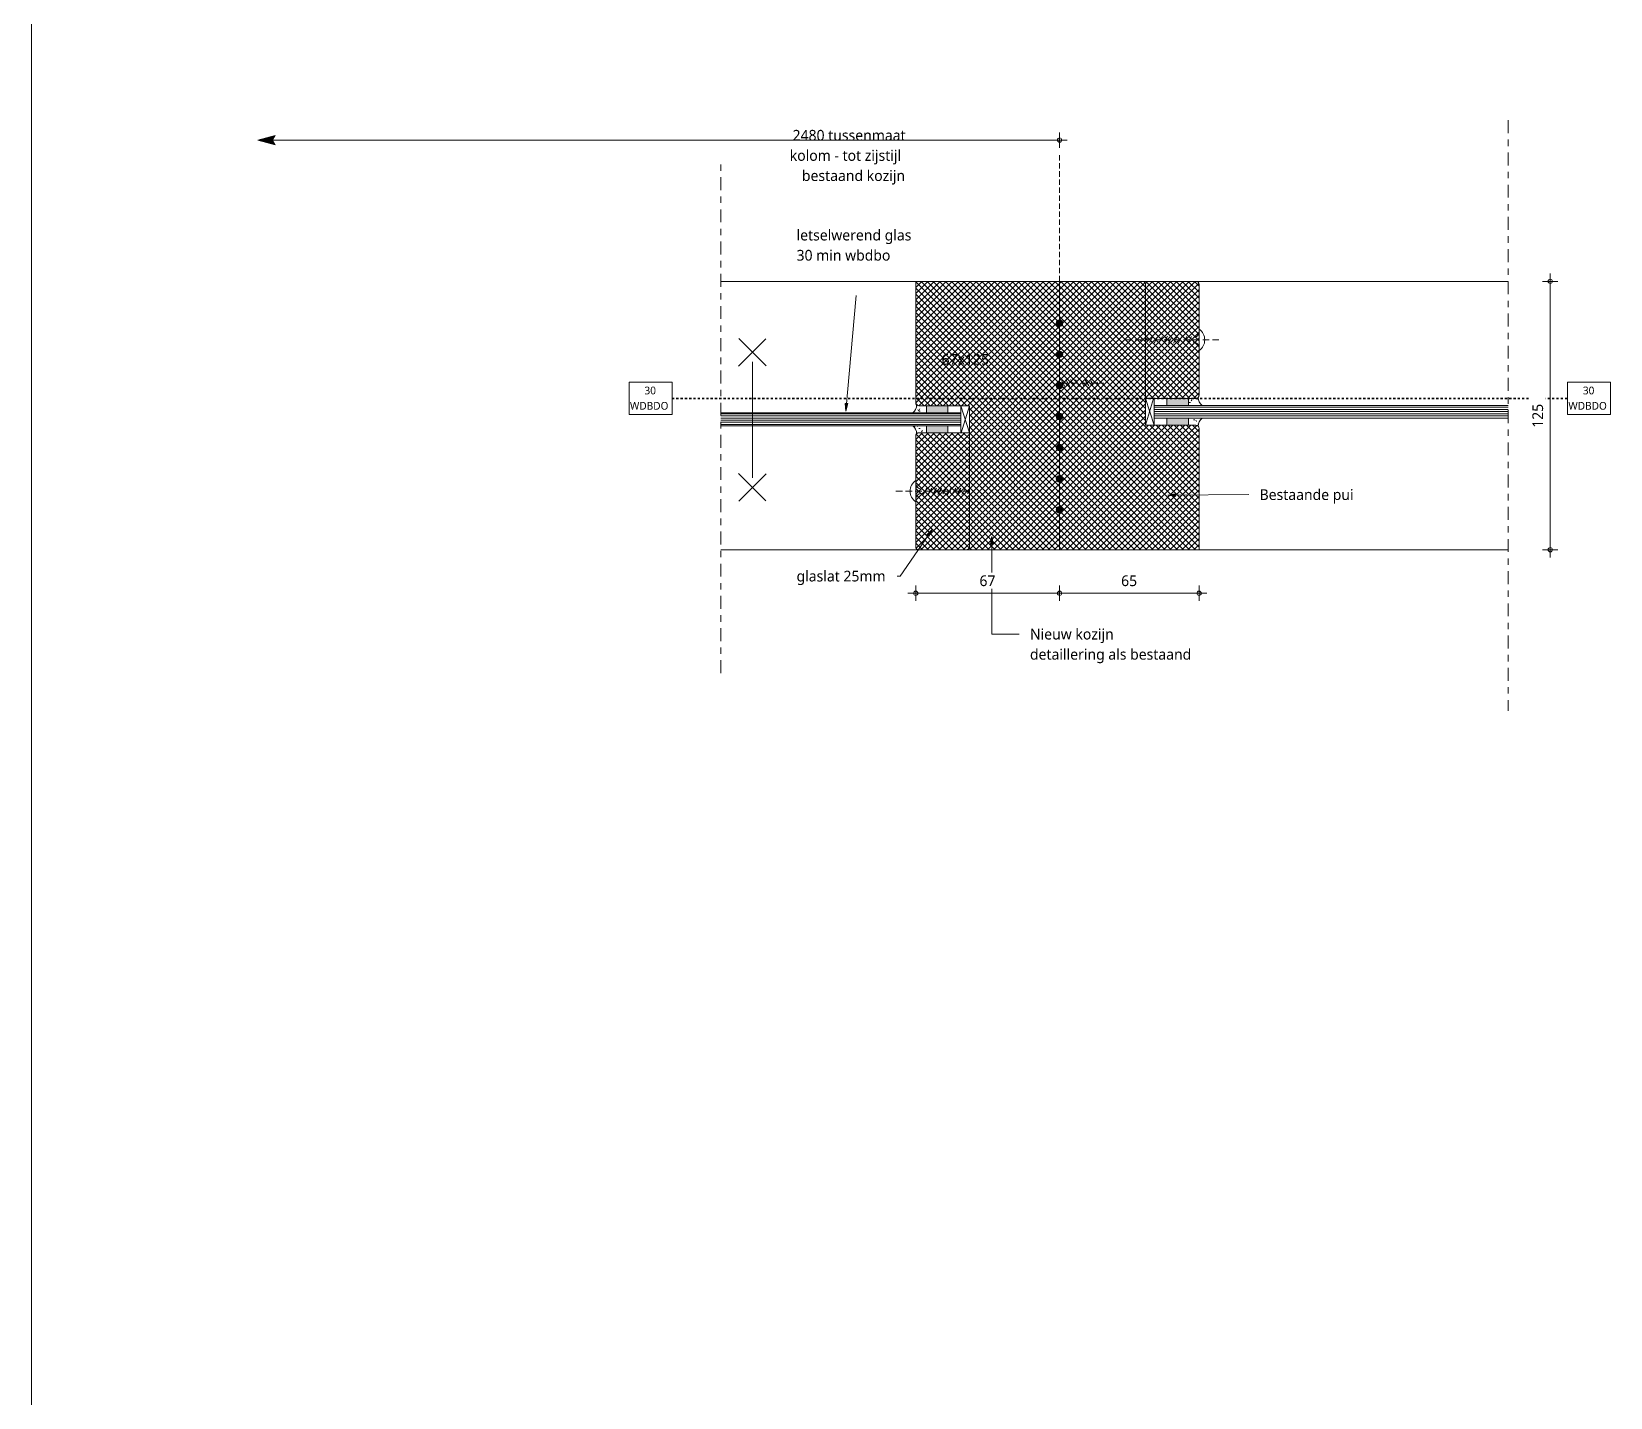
# Model space of a CAD drawing. Header units: millimetres. Extents: x 32900 to 38291, y -18988 to 4133.
# Drawn here: x 32971 to 33706, y -14482 to -13846 of the extents above; entities that cross this region are included whole.
import ezdxf

# ---------------------------------------------------------------- set-up
doc = ezdxf.new("R2010")
doc.units = ezdxf.units.MM
for name, pattern in [('MV_30_min', [2, 1, -1]), ('MV_center', [15, 6, -3, 3, -3]), ('MV_hidden', [3.75, 2.5, -1.25]), ('MV_hidden_2', [4.5, 3, -1.5])]:
    doc.linetypes.add(name, pattern=pattern)
for name, color, linetype, lineweight in [('A-ANNO-DIMS', 211, 'Continuous', 13), ('A-ANNO-DIMS-2', 211, 'Continuous', 13), ('A-ANNO-NOTE', 131, 'Continuous', 18), ('A-DETL', 90, 'Continuous', 13), ('A-DETL-GENF', 92, 'Continuous', 18), ('A-DETL-THIN', 151, 'Continuous', 18), ('G-ANNO-TEXT', 231, 'Continuous', 13)]:
    doc.layers.add(name, color=color, linetype=linetype, lineweight=lineweight)
doc.styles.add('Segoe UI', font='segoeui.ttf', dxfattribs={"height": 5})
doc.styles.add('Segoe UI_2', font='segoeui.ttf', dxfattribs={"height": 3.6})
doc.dimstyles.new('2_5_mm_2', dxfattribs={"dimscale": 304.8, "dimtxt": 5.23682, "dimasz": 0.006562, "dimexe": 0.011811, "dimexo": 0.0625, "dimgap": 0.005906, "dimtad": 1, "dimdec": 0, "dimzin": 0, "dimdsep": 46, "dimtxsty": 'Segoe UI', "dimblk1": 'DOTBLANK', "dimblk2": 'DOTBLANK', "dimsah": 1, "dimcen": 0.09, "dimdle": 0.011811, "dimazin": 0, "dimtfac": 1, "dimtdec": 4, "dimtix": 1, "dimtmove": 0, "dimatfit": 3, "dimfxl": 0.011811, "dimfxlon": 1, "dimtvp": 1, "dimtfill": 1, "dimtolj": 1, "dimtzin": 0, "dimarcsym": 2})
pattern_1 = [(45, (0, 0), (-1.41421356, 1.41421356), []), (135, (0, 0), (-1.41421356, -1.41421356), [])]
pattern_2 = [(0, (0, 0), (0, 1), [])]
pattern_3 = [(0, (0, 0), (8.128, 2.032), [0.67056, -5.425, 0.67056, -5.425, -32.512]), (0, (0, 0), (8.128, 2.032), [-12.192, 0.67056, -11.521, 0.67056, -5.425, -14.224]), (0, (0, 0), (8.128, 2.032), [-30.48, 0.67056, -3.393, 0.67056, -9.489]), (120, (3.048, 1.016), (-5.82376362, 6.02305448), [0.67056, -5.425, 0.67056, -5.425, -32.512]), (120, (3.048, 1.016), (-5.82376362, 6.02305448), [-12.192, 0.67056, -11.521, 0.67056, -5.425, -14.224]), (120, (3.048, 1.016), (-5.82376362, 6.02305448), [-30.48, 0.67056, -3.393, 0.67056, -9.489]), (240, (4.064, 5.08), (-2.30423638, -8.05505448), [0.67056, -5.425, 0.67056, -5.425, -32.512]), (240, (4.064, 5.08), (-2.30423638, -8.05505448), [-12.192, 0.67056, -11.521, 0.67056, -5.425, -14.224]), (240, (4.064, 5.08), (-2.30423638, -8.05505448), [-30.48, 0.67056, -3.393, 0.67056, -9.489])]

# ---------------------------------------------------------------- blocks, each defined once
blk = doc.blocks.new('NLRS_00_DI_maskeer - Type 1-4234901-Details ziekenhuis Utiliteitsgebouw')
at = {"layer": 'A-DETL-GENF', "linetype": 'MV_center'}
blk.add_line((175, 0), (-100, 0), dxfattribs=at)
blk = doc.blocks.new('NLRS_00_DI_maskeer - Type 1-4234905-Details ziekenhuis Utiliteitsgebouw')
at = {"layer": 'A-DETL-GENF', "linetype": 'MV_center'}
blk.add_line((140, 0), (-100, 0), dxfattribs=at)
blk = doc.blocks.new('DIMBLOCK477-Details ziekenhuis Utiliteitsgebouw')
at = {"layer": 'A-ANNO-DIMS-2'}
for p, q in [((33678.19, -14090.95), (33678.19, -13958.75)), ((33678.19, -13962.35), (33674.59, -13962.35)), ((33678.19, -13962.35), (33681.79, -13962.35)), ((33678.19, -14087.35), (33674.59, -14087.35)), ((33678.19, -14087.35), (33681.79, -14087.35))]:
    blk.add_line(p, q, dxfattribs=at)
for centre in [(33678.19, -13962.35), (33678.19, -14087.35)]:
    blk.add_circle(centre, 1, dxfattribs=at)
at = {"layer": 'A-ANNO-DIMS-2', "color": 0, "insert": (33669.86, -14030.56), "char_height": 5, "width": 13.7109, "attachment_point": 1, "rotation": 90, "line_spacing_factor": 1.142579, "style": 'Segoe UI', "bg_fill": 3, "box_fill_scale": 1.25, "bg_fill_color": 9, "bg_fill_true_color": 13158600, "bg_fill_transparency": 0}
blk.add_mtext('125', dxfattribs=at)
blk = doc.blocks.new('_DotBlank')
at = {"color": 0, "linetype": 'ByBlock', "lineweight": -2}
blk.add_line((-0.5, 0), (-1, 0), dxfattribs=at)
blk.add_circle((0, 0), 0.5, dxfattribs=at)
blk = doc.blocks.new('02_GA_brandscheiding - 30 min-3717880-Details ziekenhuis Utiliteitsgebouw')
at = {"layer": 'A-ANNO-NOTE'}
for p, q in [((-5, 3.75), (5, 3.75)), ((-5, -3.75), (-5, 3.75)), ((5, 3.75), (5, -3.75)), ((5, -3.75), (-5, -3.75))]:
    blk.add_line(p, q, dxfattribs=at)
blk = doc.blocks.new('DIMBLOCK478-Details ziekenhuis Utiliteitsgebouw')
at = {"layer": 'A-ANNO-DIMS-2'}
for p, q in [((33382.63, -14107.61), (33382.63, -14104.01)), ((33449.63, -14107.61), (33449.63, -14104.01)), ((33379.03, -14107.61), (33449.63, -14107.61)), ((33382.63, -14107.61), (33382.63, -14111.21)), ((33449.63, -14107.61), (33449.63, -14111.21))]:
    blk.add_line(p, q, dxfattribs=at)
for centre in [(33382.63, -14107.61), (33449.63, -14107.61)]:
    blk.add_circle(centre, 1, dxfattribs=at)
at = {"layer": 'A-ANNO-DIMS-2', "color": 0, "insert": (33412.32, -14099.29), "char_height": 5, "width": 9.1406, "attachment_point": 1, "line_spacing_factor": 1.142579, "style": 'Segoe UI', "bg_fill": 3, "box_fill_scale": 1.25, "bg_fill_color": 9, "bg_fill_true_color": 13158600, "bg_fill_transparency": 0}
blk.add_mtext('67', dxfattribs=at)
blk = doc.blocks.new('DIMBLOCK479-Details ziekenhuis Utiliteitsgebouw')
at = {"layer": 'A-ANNO-DIMS-2'}
for p, q in [((33449.63, -14107.61), (33449.63, -14104.01)), ((33514.63, -14107.61), (33514.63, -14104.01)), ((33449.63, -14107.61), (33518.23, -14107.61)), ((33449.63, -14107.61), (33449.63, -14111.21)), ((33514.63, -14107.61), (33514.63, -14111.21))]:
    blk.add_line(p, q, dxfattribs=at)
for centre in [(33449.63, -14107.61), (33514.63, -14107.61)]:
    blk.add_circle(centre, 1, dxfattribs=at)
at = {"layer": 'A-ANNO-DIMS-2', "color": 0, "insert": (33478.32, -14099.29), "char_height": 5, "width": 9.1406, "attachment_point": 1, "line_spacing_factor": 1.142579, "style": 'Segoe UI', "bg_fill": 3, "box_fill_scale": 1.25, "bg_fill_color": 9, "bg_fill_true_color": 13158600, "bg_fill_transparency": 0}
blk.add_mtext('65', dxfattribs=at)

msp = doc.modelspace()

# ---------------------------------------------------------------- hatches: boundary and pattern name
at = {"layer": 'A-DETL-GENF'}
for color, points in [(7, [(33084.29, -13898.73), (33083.04, -13896.57), (33084.29, -13894.4), (33076.21, -13896.57)]), (9, [(33449.63, -13983.35), (33450.02, -13983.3), (33450.38, -13983.15), (33450.69, -13982.91), (33450.93, -13982.6), (33451.08, -13982.23), (33451.13, -13981.85), (33451.08, -13981.46), (33450.93, -13981.1), (33450.69, -13980.79), (33450.38, -13980.55), (33450.02, -13980.4), (33449.63, -13980.35), (33449.24, -13980.4), (33448.88, -13980.55), (33448.57, -13980.79), (33448.33, -13981.1), (33448.18, -13981.46), (33448.13, -13981.85), (33448.18, -13982.23), (33448.33, -13982.6), (33448.57, -13982.91), (33448.88, -13983.15), (33449.24, -13983.3)]), (9, [(33449.63, -13997.83), (33450.02, -13997.78), (33450.38, -13997.63), (33450.69, -13997.39), (33450.93, -13997.08), (33451.08, -13996.72), (33451.13, -13996.33), (33451.08, -13995.94), (33450.93, -13995.58), (33450.69, -13995.27), (33450.38, -13995.03), (33450.02, -13994.88), (33449.63, -13994.83), (33449.24, -13994.88), (33448.88, -13995.03), (33448.57, -13995.27), (33448.33, -13995.58), (33448.18, -13995.94), (33448.13, -13996.33), (33448.18, -13996.72), (33448.33, -13997.08), (33448.57, -13997.39), (33448.88, -13997.63), (33449.24, -13997.78)]), (9, [(33449.63, -14012.32), (33450.02, -14012.27), (33450.38, -14012.12), (33450.69, -14011.88), (33450.93, -14011.57), (33451.08, -14011.21), (33451.13, -14010.82), (33451.08, -14010.43), (33450.93, -14010.07), (33450.69, -14009.76), (33450.38, -14009.52), (33450.02, -14009.37), (33449.63, -14009.32), (33449.24, -14009.37), (33448.88, -14009.52), (33448.57, -14009.76), (33448.33, -14010.07), (33448.18, -14010.43), (33448.13, -14010.82), (33448.18, -14011.21), (33448.33, -14011.57), (33448.57, -14011.88), (33448.88, -14012.12), (33449.24, -14012.27)]), (9, [(33509.63, -14020.1), (33509.63, -14016.85), (33499.63, -14016.85), (33499.63, -14020.1)]), (9, [(33397.63, -14023.6), (33397.63, -14020.35), (33387.63, -14020.35), (33387.63, -14023.6)]), (9, [(33449.63, -14026.8), (33450.02, -14026.75), (33450.38, -14026.6), (33450.69, -14026.37), (33450.93, -14026.05), (33451.08, -14025.69), (33451.13, -14025.3), (33451.08, -14024.92), (33450.93, -14024.55), (33450.69, -14024.24), (33450.38, -14024.01), (33450.02, -14023.86), (33449.63, -14023.8), (33449.24, -14023.86), (33448.88, -14024.01), (33448.57, -14024.24), (33448.33, -14024.55), (33448.18, -14024.92), (33448.13, -14025.3), (33448.18, -14025.69), (33448.33, -14026.05), (33448.57, -14026.37), (33448.88, -14026.6), (33449.24, -14026.75)]), (9, [(33397.63, -14032.85), (33397.63, -14029.6), (33387.63, -14029.6), (33387.63, -14032.85)]), (9, [(33499.63, -14029.35), (33509.63, -14029.35), (33509.63, -14026.1), (33499.63, -14026.1)]), (9, [(33449.63, -14041.29), (33450.02, -14041.24), (33450.38, -14041.09), (33450.69, -14040.85), (33450.93, -14040.54), (33451.08, -14040.18), (33451.13, -14039.79), (33451.08, -14039.4), (33450.93, -14039.04), (33450.69, -14038.73), (33450.38, -14038.49), (33450.02, -14038.34), (33449.63, -14038.29), (33449.24, -14038.34), (33448.88, -14038.49), (33448.57, -14038.73), (33448.33, -14039.04), (33448.18, -14039.4), (33448.13, -14039.79), (33448.18, -14040.18), (33448.33, -14040.54), (33448.57, -14040.85), (33448.88, -14041.09), (33449.24, -14041.24)]), (9, [(33449.63, -14055.78), (33450.02, -14055.73), (33450.38, -14055.58), (33450.69, -14055.34), (33450.93, -14055.03), (33451.08, -14054.66), (33451.13, -14054.28), (33451.08, -14053.89), (33450.93, -14053.53), (33450.69, -14053.22), (33450.38, -14052.98), (33450.02, -14052.83), (33449.63, -14052.78), (33449.24, -14052.83), (33448.88, -14052.98), (33448.57, -14053.22), (33448.33, -14053.53), (33448.18, -14053.89), (33448.13, -14054.28), (33448.18, -14054.66), (33448.33, -14055.03), (33448.57, -14055.34), (33448.88, -14055.58), (33449.24, -14055.73)]), (9, [(33449.63, -14070.26), (33450.02, -14070.21), (33450.38, -14070.06), (33450.69, -14069.82), (33450.93, -14069.51), (33451.08, -14069.15), (33451.13, -14068.76), (33451.08, -14068.37), (33450.93, -14068.01), (33450.69, -14067.7), (33450.38, -14067.46), (33450.02, -14067.31), (33449.63, -14067.26), (33449.24, -14067.31), (33448.88, -14067.46), (33448.57, -14067.7), (33448.33, -14068.01), (33448.18, -14068.37), (33448.13, -14068.76), (33448.18, -14069.15), (33448.33, -14069.51), (33448.57, -14069.82), (33448.88, -14070.06), (33449.24, -14070.21)])]:
    msp.add_hatch(color=color, dxfattribs=at).paths.add_polyline_path(points)
at = {"layer": 'A-DETL-GENF', "lineweight": 13}
h = msp.add_hatch(dxfattribs=at)
h.set_pattern_fill('FP_18', color=250, style=0, pattern_type=2)
h.set_pattern_definition(pattern_1)
h.paths.add_polyline_path([(33449.63, -14087.35), (33449.63, -14070.26), (33449.24, -14070.21), (33448.88, -14070.06), (33448.57, -14069.82), (33448.33, -14069.51), (33448.18, -14069.15), (33448.13, -14068.76), (33448.18, -14068.37), (33448.33, -14068.01), (33448.57, -14067.7), (33448.88, -14067.46), (33449.24, -14067.31), (33449.63, -14067.26), (33449.63, -14055.78), (33449.24, -14055.73), (33448.88, -14055.58), (33448.57, -14055.34), (33448.33, -14055.03), (33448.18, -14054.66), (33448.13, -14054.28), (33448.18, -14053.89), (33448.33, -14053.53), (33448.57, -14053.22), (33448.88, -14052.98), (33449.24, -14052.83), (33449.63, -14052.78), (33449.63, -14041.29), (33449.24, -14041.24), (33448.88, -14041.09), (33448.57, -14040.85), (33448.33, -14040.54), (33448.18, -14040.18), (33448.13, -14039.79), (33448.18, -14039.4), (33448.33, -14039.04), (33448.57, -14038.73), (33448.88, -14038.49), (33449.24, -14038.34), (33449.63, -14038.29), (33449.63, -14026.8), (33449.24, -14026.75), (33448.88, -14026.6), (33448.57, -14026.37), (33448.33, -14026.05), (33448.18, -14025.69), (33448.13, -14025.3), (33448.18, -14024.92), (33448.33, -14024.55), (33448.57, -14024.24), (33448.88, -14024.01), (33449.24, -14023.86), (33449.63, -14023.8), (33449.63, -14012.32), (33449.24, -14012.27), (33448.88, -14012.12), (33448.57, -14011.88), (33448.33, -14011.57), (33448.18, -14011.21), (33448.13, -14010.82), (33448.18, -14010.43), (33448.33, -14010.07), (33448.57, -14009.76), (33448.88, -14009.52), (33449.24, -14009.37), (33449.63, -14009.32), (33449.63, -13997.83), (33449.24, -13997.78), (33448.88, -13997.63), (33448.57, -13997.39), (33448.33, -13997.08), (33448.18, -13996.72), (33448.13, -13996.33), (33448.18, -13995.94), (33448.33, -13995.58), (33448.57, -13995.27), (33448.88, -13995.03), (33449.24, -13994.88), (33449.63, -13994.83), (33449.63, -13983.35), (33449.24, -13983.3), (33448.88, -13983.15), (33448.57, -13982.91), (33448.33, -13982.6), (33448.18, -13982.23), (33448.13, -13981.85), (33448.18, -13981.46), (33448.33, -13981.1), (33448.57, -13980.79), (33448.88, -13980.55), (33449.24, -13980.4), (33449.63, -13980.35), (33449.63, -13962.35), (33382.63, -13962.35), (33382.63, -14018.85), (33382.68, -14019.23), (33382.83, -14019.6), (33383.07, -14019.91), (33383.38, -14020.15), (33383.74, -14020.3), (33384.13, -14020.35), (33407.63, -14020.35), (33407.63, -14085.85), (33407.68, -14086.23), (33407.83, -14086.6), (33408.07, -14086.91), (33408.38, -14087.15), (33408.74, -14087.3), (33409.13, -14087.35)])
h = msp.add_hatch(dxfattribs=at)
h.set_pattern_fill('FP_18', color=250, style=0, pattern_type=2)
h.set_pattern_definition(pattern_1)
h.paths.add_polyline_path([(33449.63, -14087.35), (33514.63, -14087.35), (33514.63, -14030.85), (33514.58, -14030.46), (33514.43, -14030.1), (33514.19, -14029.79), (33513.88, -14029.55), (33513.52, -14029.4), (33513.13, -14029.35), (33489.63, -14029.35), (33489.63, -13963.85), (33489.58, -13963.46), (33489.43, -13963.1), (33489.19, -13962.79), (33488.88, -13962.55), (33488.52, -13962.4), (33488.13, -13962.35), (33451.13, -13962.35), (33450.74, -13962.4), (33450.38, -13962.55), (33450.07, -13962.79), (33449.83, -13963.1), (33449.68, -13963.46), (33449.63, -13963.85), (33449.63, -13980.35), (33450.02, -13980.4), (33450.38, -13980.55), (33450.69, -13980.79), (33450.93, -13981.1), (33451.08, -13981.46), (33451.13, -13981.85), (33451.08, -13982.23), (33450.93, -13982.6), (33450.69, -13982.91), (33450.38, -13983.15), (33450.02, -13983.3), (33449.63, -13983.35), (33449.63, -13994.83), (33450.02, -13994.88), (33450.38, -13995.03), (33450.69, -13995.27), (33450.93, -13995.58), (33451.08, -13995.94), (33451.13, -13996.33), (33451.08, -13996.72), (33450.93, -13997.08), (33450.69, -13997.39), (33450.38, -13997.63), (33450.02, -13997.78), (33449.63, -13997.83), (33449.63, -14009.32), (33450.02, -14009.37), (33450.38, -14009.52), (33450.69, -14009.76), (33450.93, -14010.07), (33451.08, -14010.43), (33451.13, -14010.82), (33451.08, -14011.21), (33450.93, -14011.57), (33450.69, -14011.88), (33450.38, -14012.12), (33450.02, -14012.27), (33449.63, -14012.32), (33449.63, -14023.8), (33450.02, -14023.86), (33450.38, -14024.01), (33450.69, -14024.24), (33450.93, -14024.55), (33451.08, -14024.92), (33451.13, -14025.3), (33451.08, -14025.69), (33450.93, -14026.05), (33450.69, -14026.37), (33450.38, -14026.6), (33450.02, -14026.75), (33449.63, -14026.8), (33449.63, -14038.29), (33450.02, -14038.34), (33450.38, -14038.49), (33450.69, -14038.73), (33450.93, -14039.04), (33451.08, -14039.4), (33451.13, -14039.79), (33451.08, -14040.18), (33450.93, -14040.54), (33450.69, -14040.85), (33450.38, -14041.09), (33450.02, -14041.24), (33449.63, -14041.29), (33449.63, -14052.78), (33450.02, -14052.83), (33450.38, -14052.98), (33450.69, -14053.22), (33450.93, -14053.53), (33451.08, -14053.89), (33451.13, -14054.28), (33451.08, -14054.66), (33450.93, -14055.03), (33450.69, -14055.34), (33450.38, -14055.58), (33450.02, -14055.73), (33449.63, -14055.78), (33449.63, -14067.26), (33450.02, -14067.31), (33450.38, -14067.46), (33450.69, -14067.7), (33450.93, -14068.01), (33451.08, -14068.37), (33451.13, -14068.76), (33451.08, -14069.15), (33450.93, -14069.51), (33450.69, -14069.82), (33450.38, -14070.06), (33450.02, -14070.21), (33449.63, -14070.26), (33449.63, -14080.68)])
h = msp.add_hatch(dxfattribs=at)
h.set_pattern_fill('FP_18', color=250, style=0, pattern_type=2)
h.set_pattern_definition(pattern_1)
h.paths.add_polyline_path([(33513.13, -14016.85), (33513.52, -14016.8), (33513.88, -14016.65), (33514.19, -14016.41), (33514.43, -14016.1), (33514.58, -14015.73), (33514.63, -14015.35), (33514.63, -13963.85), (33514.58, -13963.46), (33514.43, -13963.1), (33514.19, -13962.79), (33513.88, -13962.55), (33513.52, -13962.4), (33513.13, -13962.35), (33491.13, -13962.35), (33490.74, -13962.4), (33490.38, -13962.55), (33490.07, -13962.79), (33489.83, -13963.1), (33489.68, -13963.46), (33489.63, -13963.85), (33489.63, -14016.85), (33509.63, -14016.85)])
h = msp.add_hatch(dxfattribs=at)
h.set_pattern_fill('FP_6', color=254, style=0, pattern_type=2)
h.set_pattern_definition(pattern_3)
h.paths.add_polyline_path([(33509.63, -14020.1), (33516, -14020.1), (33515.24, -14019.36), (33514.67, -14018.46), (33514.31, -14017.46), (33514.19, -14016.41), (33513.88, -14016.65), (33513.52, -14016.8), (33513.13, -14016.85), (33509.63, -14016.85)])
h = msp.add_hatch(dxfattribs=at)
h.set_pattern_fill('FP_27', color=254, style=0, pattern_type=2)
h.set_pattern_definition(pattern_2)
h.paths.add_polyline_path([(33397.63, -14029.6), (33403.63, -14029.6), (33403.63, -14023.6), (33291.77, -14023.6), (33291.77, -14029.6), (33387.63, -14029.6)])
h = msp.add_hatch(dxfattribs=at)
h.set_pattern_fill('FP_6', color=254, style=0, pattern_type=2)
h.set_pattern_definition(pattern_3)
h.paths.add_polyline_path([(33387.63, -14023.6), (33387.63, -14020.35), (33384.13, -14020.35), (33383.74, -14020.3), (33383.38, -14020.15), (33383.07, -14019.91), (33382.95, -14020.96), (33382.59, -14021.96), (33382.02, -14022.86), (33381.26, -14023.6)])
h = msp.add_hatch(dxfattribs=at)
h.set_pattern_fill('FP_27', color=254, style=0, pattern_type=2)
h.set_pattern_definition(pattern_2)
h.paths.add_polyline_path([(33499.63, -14026.1), (33658.66, -14026.1), (33658.66, -14020.1), (33493.63, -14020.1), (33493.63, -14026.1)])
h = msp.add_hatch(dxfattribs=at)
h.set_pattern_fill('FP_6', color=254, style=0, pattern_type=2)
h.set_pattern_definition(pattern_3)
h.paths.add_polyline_path([(33383.07, -14033.29), (33383.38, -14033.05), (33383.74, -14032.9), (33384.13, -14032.85), (33387.63, -14032.85), (33387.63, -14029.6), (33381.26, -14029.6), (33382.02, -14030.34), (33382.59, -14031.23), (33382.95, -14032.23)])
h = msp.add_hatch(dxfattribs=at)
h.set_pattern_fill('FP_6', color=254, style=0, pattern_type=2)
h.set_pattern_definition(pattern_3)
h.paths.add_polyline_path([(33514.19, -14029.79), (33514.31, -14028.73), (33514.67, -14027.73), (33515.24, -14026.84), (33516, -14026.1), (33509.63, -14026.1), (33509.63, -14029.35), (33513.13, -14029.35), (33513.52, -14029.4), (33513.88, -14029.55)])
h = msp.add_hatch(dxfattribs=at)
h.set_pattern_fill('FP_18', color=250, style=0, pattern_type=2)
h.set_pattern_definition(pattern_1)
h.paths.add_polyline_path([(33406.13, -14087.35), (33406.52, -14087.3), (33406.88, -14087.15), (33407.19, -14086.91), (33407.43, -14086.6), (33407.58, -14086.23), (33407.63, -14085.85), (33407.63, -14032.85), (33384.13, -14032.85), (33383.74, -14032.9), (33383.38, -14033.05), (33383.07, -14033.29), (33382.83, -14033.6), (33382.68, -14033.96), (33382.63, -14034.35), (33382.63, -14085.85), (33382.68, -14086.23), (33382.83, -14086.6), (33383.07, -14086.91), (33383.38, -14087.15), (33383.74, -14087.3), (33384.13, -14087.35)])
at = {"layer": 'G-ANNO-TEXT'}
for points in [[(33350.14, -14022.84), (33351.08, -14019.3), (33349.82, -14019.19)], [(33500.1, -14061.95), (33503.7, -14062.56), (33503.69, -14061.29)], [(33390.43, -14077.75), (33387.87, -14080.36), (33388.92, -14081.08)], [(33418.09, -14081.14), (33417.45, -14084.74), (33418.72, -14084.74)]]:
    msp.add_hatch(color=7, dxfattribs=at).paths.add_polyline_path(points)

# ---------------------------------------------------------------- linework, layer by layer
at = {"layer": 'A-DETL', "lineweight": 18}
for p, q in [((32970.77, 3651.86), (32970.77, -18988.14)), ((33449.63, -13892.97), (33449.63, -13900.17)), ((33453.23, -13896.57), (33078.23, -13896.57))]:
    msp.add_line(p, q, dxfattribs=at)
at = {"layer": 'A-DETL'}
for p, q in [((33084.29, -13894.4), (33076.21, -13896.57)), ((33076.21, -13896.57), (33084.29, -13898.73)), ((33083.04, -13896.57), (33084.29, -13894.4)), ((33084.29, -13898.73), (33083.04, -13896.57)), ((33291.77, -13962.35), (33382.63, -13962.35)), ((33449.63, -13962.35), (33382.63, -13962.35)), ((33382.63, -13962.35), (33382.63, -14018.85)), ((33449.63, -13962.35), (33658.66, -13962.35)), ((33449.63, -13980.35), (33449.63, -13962.35)), ((33488.13, -13962.35), (33451.13, -13962.35)), ((33489.63, -13963.85), (33489.63, -14016.85)), ((33513.13, -13962.35), (33491.13, -13962.35)), ((33514.63, -14015.35), (33514.63, -13963.85)), ((33449.63, -13994.83), (33449.63, -13983.35)), ((33490.53, -13988.52), (33489.42, -13990.44)), ((33493.13, -13988.1), (33491.52, -13990.88)), ((33495.38, -13988.1), (33493.65, -13991.1)), ((33497.63, -13988.1), (33495.9, -13991.1)), ((33499.98, -13987.92), (33498.15, -13991.1)), ((33501.98, -13988.36), (33500.4, -13991.1)), ((33504.38, -13988.1), (33502.65, -13991.1)), ((33506.63, -13988.1), (33504.9, -13991.1)), ((33508.88, -13988.1), (33507.15, -13991.1)), ((33511.13, -13988.1), (33509.4, -13991.1)), ((33514.63, -13984.6), (33514.63, -13994.6)), ((33487.8, -13989.09), (33487.27, -13989.99)), ((33449.63, -14009.32), (33449.63, -13997.83)), ((33450.53, -14008.51), (33452.11, -14011.25)), ((33452.53, -14008.07), (33454.36, -14011.25)), ((33454.78, -14008.07), (33456.61, -14011.25)), ((33457.13, -14008.25), (33458.86, -14011.25)), ((33459.38, -14008.25), (33461.11, -14011.25)), ((33461.63, -14008.25), (33463.24, -14011.03)), ((33464.23, -14008.67), (33465.34, -14010.59)), ((33466.96, -14009.24), (33467.49, -14010.14)), ((33449.63, -14023.8), (33449.63, -14012.32)), ((33489.63, -14029.35), (33489.63, -14016.85)), ((33489.63, -14016.85), (33499.63, -14016.85)), ((33493.63, -14029.35), (33489.63, -14016.85)), ((33489.63, -14029.35), (33493.45, -14016.85)), ((33493.63, -14016.85), (33493.63, -14029.35)), ((33499.63, -14016.85), (33499.63, -14020.1)), ((33509.63, -14016.85), (33499.63, -14016.85)), ((33513.13, -14016.85), (33509.63, -14016.85)), ((33509.63, -14020.1), (33509.63, -14016.85)), ((33381.26, -14023.6), (33291.77, -14023.6)), ((33381.26, -14023.6), (33387.63, -14023.6)), ((33384.13, -14020.35), (33407.63, -14020.35)), ((33387.63, -14020.35), (33387.63, -14023.6)), ((33387.63, -14023.6), (33397.63, -14023.6)), ((33397.63, -14023.6), (33397.63, -14020.35)), ((33403.63, -14023.6), (33397.63, -14023.6)), ((33403.63, -14032.85), (33403.63, -14020.35)), ((33403.63, -14020.35), (33407.63, -14032.85)), ((33403.63, -14029.6), (33403.63, -14023.6)), ((33407.63, -14020.35), (33403.81, -14032.85)), ((33407.63, -14020.35), (33407.63, -14085.85)), ((33499.63, -14020.1), (33493.63, -14020.1)), ((33493.63, -14020.1), (33493.63, -14026.1)), ((33499.63, -14020.1), (33509.63, -14020.1)), ((33509.63, -14020.1), (33516, -14020.1)), ((33658.66, -14020.1), (33516, -14020.1)), ((33291.77, -14029.6), (33381.26, -14029.6)), ((33387.63, -14029.6), (33381.26, -14029.6)), ((33397.63, -14029.6), (33387.63, -14029.6)), ((33387.63, -14029.6), (33387.63, -14032.85)), ((33397.63, -14029.6), (33403.63, -14029.6)), ((33397.63, -14032.85), (33397.63, -14029.6)), ((33449.63, -14038.29), (33449.63, -14026.8)), ((33499.63, -14029.35), (33489.63, -14029.35)), ((33493.63, -14026.1), (33499.63, -14026.1)), ((33509.63, -14026.1), (33499.63, -14026.1)), ((33499.63, -14026.1), (33499.63, -14029.35)), ((33499.63, -14029.35), (33509.63, -14029.35)), ((33516, -14026.1), (33509.63, -14026.1)), ((33509.63, -14029.35), (33509.63, -14026.1)), ((33509.63, -14029.35), (33513.13, -14029.35)), ((33514.63, -14087.35), (33514.63, -14030.85)), ((33516, -14026.1), (33658.66, -14026.1)), ((33382.63, -14034.35), (33382.63, -14085.85)), ((33384.13, -14032.85), (33387.63, -14032.85)), ((33387.63, -14032.85), (33397.63, -14032.85)), ((33407.63, -14032.85), (33397.63, -14032.85)), ((33449.63, -14052.78), (33449.63, -14041.29)), ((33382.63, -14065.1), (33382.63, -14055.1)), ((33386.13, -14061.6), (33387.86, -14058.6)), ((33388.38, -14061.6), (33390.11, -14058.6)), ((33390.63, -14061.6), (33392.36, -14058.6)), ((33392.88, -14061.6), (33394.61, -14058.6)), ((33395.28, -14061.34), (33396.86, -14058.6)), ((33397.28, -14061.77), (33399.11, -14058.6)), ((33399.63, -14061.6), (33401.36, -14058.6)), ((33401.88, -14061.6), (33403.61, -14058.6)), ((33404.13, -14061.6), (33405.74, -14058.81)), ((33406.73, -14061.18), (33407.63, -14059.62)), ((33449.63, -14067.26), (33449.63, -14055.78)), ((33449.63, -14087.35), (33449.63, -14070.26)), ((33291.77, -14087.35), (33384.13, -14087.35)), ((33384.13, -14087.35), (33406.13, -14087.35)), ((33406.13, -14087.35), (33409.13, -14087.35)), ((33409.13, -14087.35), (33449.63, -14087.35)), ((33449.63, -14087.35), (33514.63, -14087.35)), ((33449.63, -14087.35), (33658.66, -14087.35))]:
    msp.add_line(p, q, dxfattribs=at)
at = {"layer": 'A-DETL', "linetype": 'MV_hidden', "lineweight": 18}
msp.add_line((33449.63, -13962.35), (33449.63, -13903.24), dxfattribs=at)
at = {"layer": 'A-DETL', "linetype": 'MV_hidden_2'}
for p, q in [((33523.84, -13989.6), (33478.84, -13989.6)), ((33450.69, -14009.75), (33470.21, -14009.75)), ((33373.42, -14060.1), (33407.63, -14060.1))]:
    msp.add_line(p, q, dxfattribs=at)
at = {"layer": 'A-DETL', "linetype": 'MV_30_min', "lineweight": 35}
msp.add_line((33269.11, -14016.85), (33686.24, -14016.85), dxfattribs=at)
at = {"layer": 'A-DETL', "lineweight": 18}
msp.add_circle((33449.63, -13896.57), 1, dxfattribs=at)
at = {"layer": 'A-DETL'}
for centre, radius, start, end in [((33451.13, -13963.85), 1.5, 90, 180), ((33488.13, -13963.85), 1.5, 360, 90), ((33491.13, -13963.85), 1.5, 90, 180), ((33513.13, -13963.85), 1.5, 0, 90), ((33449.63, -13981.85), 1.5, 90, 270), ((33449.63, -13981.85), 1.5, 270, 90), ((33511.88, -13985.85), 2.75, 270, 0), ((33511.21, -13989.6), 6.06, 304.40831, 55.59169), ((33449.63, -13996.33), 1.5, 90, 270), ((33449.63, -13996.33), 1.5, 270, 90), ((33511.88, -13993.35), 2.75, 0, 90), ((33449.63, -14010.82), 1.5, 90, 270), ((33449.63, -14010.82), 1.5, 270, 90), ((33513.13, -14015.35), 1.5, 270, 315), ((33513.13, -14015.35), 1.5, 315, 0), ((33518.86, -14016.41), 4.67, 180.01592, 232.20062), ((33378.4, -14019.91), 4.67, 307.79938, 359.98408), ((33384.13, -14018.85), 1.5, 180, 270), ((33449.63, -14025.3), 1.5, 90, 270), ((33449.63, -14025.3), 1.5, 270, 90), ((33378.4, -14033.29), 4.67, 0.01592, 52.20062), ((33513.13, -14030.85), 1.5, 45, 90), ((33518.86, -14029.79), 4.67, 127.79938, 179.98408), ((33513.13, -14030.85), 1.5, 0, 45), ((33384.13, -14034.35), 1.5, 135, 180), ((33384.13, -14034.35), 1.5, 90, 135), ((33449.63, -14039.79), 1.5, 90, 270), ((33449.63, -14039.79), 1.5, 270, 90), ((33449.63, -14054.28), 1.5, 90, 270), ((33449.63, -14054.28), 1.5, 270, 90), ((33386.05, -14060.1), 6.06, 124.40831, 235.59169), ((33385.38, -14056.35), 2.75, 180, 270), ((33385.38, -14063.85), 2.75, 90, 180), ((33449.63, -14068.76), 1.5, 90, 270), ((33449.63, -14068.76), 1.5, 270, 90), ((33384.13, -14085.85), 1.5, 180, 270), ((33406.13, -14085.85), 1.5, 270, 0), ((33409.13, -14085.85), 1.5, 180, 270)]:
    msp.add_arc(centre, radius, start, end, dxfattribs=at)
at = {"layer": 'A-DETL-THIN'}
for p, q in [((33312.83, -13989.13), (33300.1, -14001.85)), ((33300.26, -13988.96), (33312.99, -14001.69)), ((33306.63, -14053.83), (33306.63, -13999.83)), ((33312.83, -14064.53), (33300.1, -14051.8)), ((33300.26, -14064.69), (33312.99, -14051.96))]:
    msp.add_line(p, q, dxfattribs=at)
at = {"layer": 'G-ANNO-TEXT', "color": 250}
for p, q in [((33350.14, -14022.84), (33354.84, -13968.94)), ((33351.08, -14019.3), (33349.82, -14019.19)), ((33349.82, -14019.19), (33350.14, -14022.84)), ((33350.14, -14022.84), (33351.08, -14019.3)), ((33503.69, -14061.29), (33500.1, -14061.95)), ((33500.1, -14061.95), (33537.79, -14061.68)), ((33500.1, -14061.95), (33503.7, -14062.56)), ((33503.7, -14062.56), (33503.69, -14061.29)), ((33390.43, -14077.75), (33387.87, -14080.36)), ((33387.87, -14080.36), (33388.92, -14081.08)), ((33388.92, -14081.08), (33390.43, -14077.75)), ((33418.09, -14081.14), (33417.45, -14084.74)), ((33418.72, -14084.74), (33418.09, -14081.14)), ((33418.09, -14081.14), (33418.09, -14126.65)), ((33417.45, -14084.74), (33418.72, -14084.74)), ((33418.09, -14126.65), (33430.89, -14126.65))]:
    msp.add_line(p, q, dxfattribs=at)

# ---------------------------------------------------------------- block references
at = {"layer": 'A-ANNO-NOTE', "xscale": 2, "yscale": 2, "zscale": 2}
for p in [(33259.11, -14016.85), (33696.24, -14016.85)]:
    msp.add_blockref('02_GA_brandscheiding - 30 min-3717880-Details ziekenhuis Utiliteitsgebouw', p, dxfattribs=at)
at = {"layer": 'A-DETL-GENF', "linetype": 'MV_center'}
for name, p, rotation in [('NLRS_00_DI_maskeer - Type 1-4234901-Details ziekenhuis Utiliteitsgebouw', (33658.66, -14062.35), 90), ('NLRS_00_DI_maskeer - Type 1-4234905-Details ziekenhuis Utiliteitsgebouw', (33291.77, -14004.85), 269.9999999999996)]:
    msp.add_blockref(name, p, dxfattribs=dict(at, rotation=rotation))

# ---------------------------------------------------------------- texts
at = {"layer": 'A-ANNO-NOTE', "lineweight": 13, "char_height": 3.6, "attachment_point": 1, "style": 'Segoe UI_2'}
for s, insert, width in [('30', (33256.26, -14011.38), 7.0549), ('30', (33693.4, -14011.38), 7.0549), ('WDBDO', (33249.52, -14018.52), 23.4093), ('WDBDO', (33686.65, -14018.52), 23.4093)]:
    msp.add_mtext(s, dxfattribs=dict(at, insert=insert, width=width))
at = {"layer": 'G-ANNO-TEXT', "color": 7, "char_height": 5, "attachment_point": 1, "style": 'Segoe UI'}
for s, insert, width in [('2480 tussenmaat ', (33325.26, -13891.82), 63.9747), ('kolom - tot zijstijl ', (33323.94, -13901.22), 65.578), ('bestaand kozijn', (33329.63, -13910.61), 58.6835), ('letselwerend glas ', (33327.12, -13938.3), 67.0211), ('30 min wbdbo ', (33327.12, -13947.69), 56.7595), ('67x125', (33394.68, -13996.19), 27.097), ('Bestaande pui', (33542.81, -14059.18), 52.9114), ('glaslat 25mm', (33327.12, -14097.12), 50.6666), ('Nieuw kozijn', (33435.86, -14124.15), 48.2616), ('detaillering als bestaand', (33435.86, -14133.54), 91.232)]:
    msp.add_mtext(s, dxfattribs=dict(at, insert=insert, width=width))

# ---------------------------------------------------------------- next in the draw order: dimensions: what is measured, and where the dimension line sits
at = {"layer": 'A-ANNO-DIMS'}
dim = msp.add_linear_dim(base=(33678.19, -13962.35), p1=(33674.59, -14087.35), p2=(33674.59, -13962.35), angle=90, dimstyle='2_5_mm_2', override={"dimpost": '<>', "dimfxl": 125}, dxfattribs=at)
dim.commit()
dim.dimension.update_dxf_attribs({"geometry": 'DIMBLOCK477-Details ziekenhuis Utiliteitsgebouw', "text_midpoint": (33673.79, -14024.85)})
dim = msp.add_linear_dim(base=(33449.63, -14107.61), p1=(33382.63, -14104.01), p2=(33449.63, -14104.01), dimstyle='2_5_mm_2', override={"dimpost": '<>', "dimfxl": 67}, dxfattribs=at)
dim.commit()
dim.dimension.update_dxf_attribs({"geometry": 'DIMBLOCK478-Details ziekenhuis Utiliteitsgebouw', "text_midpoint": (33416.13, -14103.22)})

# ---------------------------------------------------------------- next in the draw order: linework, layer by layer
at = {"layer": 'G-ANNO-TEXT', "color": 250}
for p, q in [((33390.43, -14077.75), (33375.43, -14099.62)), ((33375.43, -14099.62), (33373.92, -14099.62))]:
    msp.add_line(p, q, dxfattribs=at)

# ---------------------------------------------------------------- next in the draw order: dimensions: what is measured, and where the dimension line sits
at = {"layer": 'A-ANNO-DIMS'}
dim = msp.add_linear_dim(base=(33514.63, -14107.61), p1=(33449.63, -14104.01), p2=(33514.63, -14104.01), dimstyle='2_5_mm_2', override={"dimpost": '<>', "dimfxl": 65}, dxfattribs=at)
dim.commit()
dim.dimension.update_dxf_attribs({"geometry": 'DIMBLOCK479-Details ziekenhuis Utiliteitsgebouw', "text_midpoint": (33482.13, -14103.22)})

doc.saveas('drawing.dxf')
